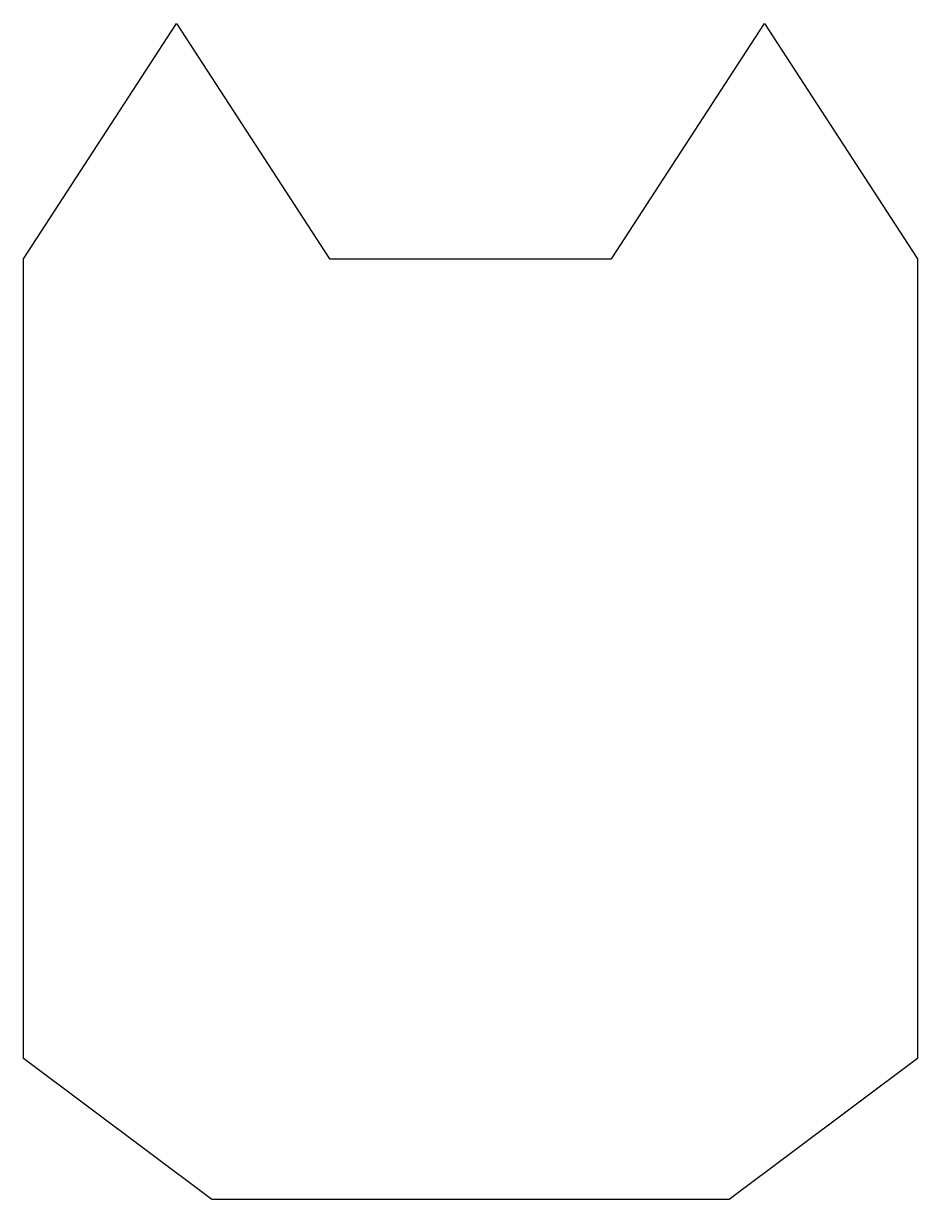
# Model space of a CAD drawing. Extents: x -19 to 19, y -23 to 27.
import ezdxf

# ---------------------------------------------------------------- set-up
doc = ezdxf.new("R2010")
doc.units = 0
doc.layers.add('Sketch', color=7, linetype='CONTINUOUS')

msp = doc.modelspace()

# ---------------------------------------------------------------- linework, layer by layer
at = {"layer": 'Sketch'}
for p, q in [((-19, 17), (-12.5, 27)), ((-12.5, 27), (-6, 17)), ((6, 17), (12.5, 27)), ((12.5, 27), (19, 17)), ((-19, -17), (-19, 17)), ((-6, 17), (6, 17)), ((19, 17), (19, -17)), ((-11, -23), (-19, -17)), ((19, -17), (11, -23)), ((11, -23), (-11, -23))]:
    msp.add_line(p, q, dxfattribs=at)

doc.saveas('drawing.dxf')
